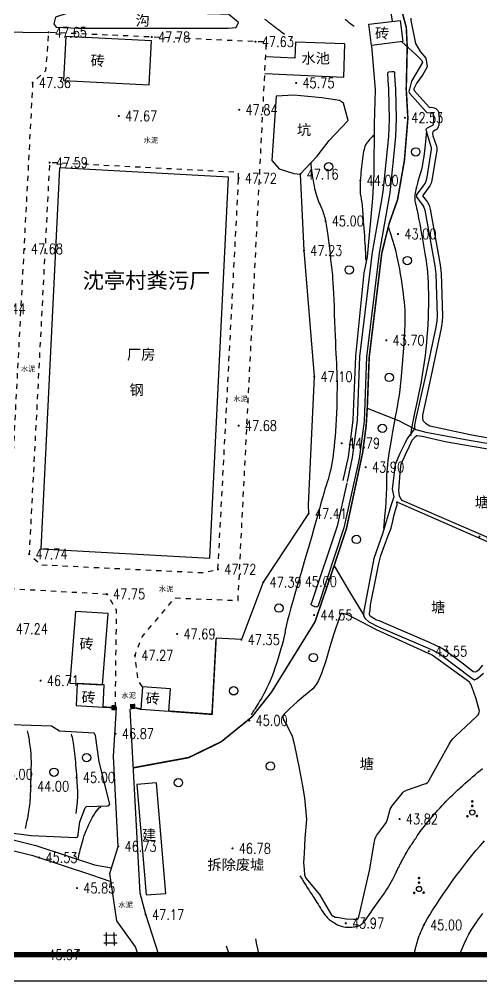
# Model space of a CAD drawing. Extents: x 39624947 to 39626627, y 3418539 to 3418836.
# Drawn here: x 39625128.7 to 39625217.5, y 3418539.2 to 3418723.9 of the extents above; entities that cross this region are included whole.
import ezdxf
from ezdxf.enums import TextEntityAlignment as Align

# ---------------------------------------------------------------- set-up
doc = ezdxf.new("R2010")
doc.units = 0
doc.linetypes.add('X3', pattern=[5, 4, -1])
doc.linetypes.add('X6', pattern=[2, 1, -1])
doc.layers.get('0').update_dxf_attribs({"linetype": 'CONTINUOUS'})
for name, color, linetype in [('DLSS', 4, 'CONTINUOUS'), ('GCD', 7, 'CONTINUOUS'), ('JMD', 6, 'CONTINUOUS'), ('PUB_TITLE', 4, 'CONTINUOUS'), ('PUB_WALL', 9, 'CONTINUOUS'), ('ZJ', 7, 'CONTINUOUS')]:
    doc.layers.add(name, color=color, linetype=linetype)
doc.styles.add('HZ', font='rs.shx', dxfattribs={"width": 0.8, "bigfont": 'hztxt.shx'})
doc.styles.add('等线体', font='simhei.ttf')

# ---------------------------------------------------------------- blocks, each defined once
blk = doc.blocks.new('GC002')
at = {"const_width": 1}
blk.add_lwpolyline([(-0.5, 0), (0.5, 0)], dxfattribs=at)
blk = doc.blocks.new('GC122')
blk.add_circle((0, 0), 0.8)
blk = doc.blocks.new('GC160')
at = {"const_width": 0.25}
for points in [[(1.58, 3.35, 1), (1.83, 3.35, 1)], [(1.58, 2.48, 1), (1.83, 2.48, 1)], [(0.65, 0.5, 1), (0.9, 0.5, 1)], [(2.46, 0.56, 1), (2.71, 0.56, 1)]]:
    blk.add_lwpolyline(points, format="xyb", close=True, dxfattribs=at)
blk.add_circle((1.71, 1.24), 0.5)
blk = doc.blocks.new('GC200')
at = {"linetype": 'Continuous', "const_width": 0.2, "flags": 128}
blk.add_lwpolyline([(-0.1, 0, 1), (0.1, 0, 1)], format="xyb", close=True, dxfattribs=at)
blk = doc.blocks.new('GC146')
for p, q in [((-1.25, 0.75), (1.25, 0.75)), ((-0.75, -1.25), (-0.75, 1.25)), ((0.75, -1.25), (0.75, 1.25)), ((-1.25, -0.75), (1.25, -0.75))]:
    blk.add_line(p, q)
blk = doc.blocks.new('111133333777777')
at = {"layer": 'GCD', "linetype": 'Continuous'}
blk.add_lwpolyline([(39623353.77, 3418717.39), (39623334.15, 3418717.25), (39623331.95, 3418716.5), (39623331.61, 3418715.26), (39623332.1, 3418714.63), (39623336.31, 3418714.41), (39623354.36, 3418714.41), (39623365.13, 3418714.43), (39623366.64, 3418714.53), (39623367.09, 3418715.5), (39623366.35, 3418716.11), (39623365.25, 3418717.01), (39623363.58, 3418717.08)], close=True, dxfattribs=at)
at = {"layer": 'PUB_WALL', "color": 252, "ltscale": 0.01}
for points, elevation in [([(39623395.27, 3418724.18), (39623396.59, 3418715.74)], 51.49), ([(39623400.81, 3418702.7), (39623400.81, 3418702.7), (39623400.81, 3418702.7), (39623401.27, 3418703.69), (39623402.44, 3418705.32), (39623403.4, 3418707.02), (39623403.16, 3418708.67), (39623402.07, 3418709.95), (39623401.15, 3418711.46), (39623400.25, 3418715.86)], 51.49), ([(39623372.13, 3418705.68), (39623387.34, 3418705.02), (39623387.5, 3418711.43), (39623378.07, 3418711.7), (39623377.94, 3418708.62), (39623372.42, 3418708.88)], 47.23), ([(39623398.48, 3418711.81), (39623401.15, 3418709.34), (39623402.29, 3418708.23), (39623402.43, 3418707.8), (39623400.3, 3418704.26), (39623400.05, 3418703.18), (39623399.97, 3418702.69)], 51.49), ([(39623395.95, 3418702.64), (39623395.86, 3418704.49), (39623395.81, 3418705.81), (39623395.98, 3418706.04), (39623396.55, 3418706.1), (39623397.01, 3418706.09), (39623397.08, 3418705.88), (39623397.09, 3418705.36), (39623397.27, 3418702.66)], 51.49), ([(39623393.36, 3418702.6), (39623393.19, 3418696.05), (39623393.12, 3418686.46), (39623392.86, 3418681.72), (39623391.79, 3418670.51), (39623391.18, 3418667.39), (39623389.56, 3418651.43), (39623389.09, 3418639.13), (39623388.17, 3418632.07), (39623387.16, 3418627.51)], 51.49), ([(39623395.92, 3418702.64), (39623396.02, 3418696.93)], 51.49), ([(39623397.27, 3418702.66), (39623397.37, 3418697.09)], 51.49), ([(39623399.97, 3418702.69), (39623399.84, 3418702.24), (39623399.87, 3418702.09), (39623399.94, 3418701.92), (39623403.12, 3418698.32), (39623403.19, 3418698.26), (39623403.28, 3418698.24), (39623404.01, 3418698.15), (39623404.38, 3418698.08), (39623404.4, 3418698.07), (39623404.43, 3418698.05), (39623404.44, 3418698.05), (39623404.45, 3418698.04), (39623404.47, 3418698.02), (39623404.48, 3418697.99), (39623404.49, 3418697.94), (39623404.51, 3418697.86), (39623404.54, 3418697.61), (39623404.55, 3418696.94), (39623404.55, 3418696.38), (39623404.52, 3418696.05), (39623404.5, 3418695.95), (39623404.47, 3418695.82), (39623404.44, 3418695.77), (39623404.35, 3418695.72), (39623403.37, 3418695.18), (39623403.29, 3418695.13), (39623403.21, 3418695.07), (39623403.12, 3418694.99), (39623403.1, 3418694.95), (39623403.1, 3418694.91), (39623403.13, 3418694.77), (39623403.14, 3418694.75), (39623403.15, 3418694.72), (39623404.05, 3418691.69), (39623404.08, 3418691.55), (39623404.13, 3418691.31), (39623404.11, 3418691.09), (39623403.18, 3418685.38), (39623403.09, 3418685.02), (39623402.93, 3418684.67), (39623401.35, 3418682.56), (39623401.29, 3418682.47), (39623401.28, 3418682.42), (39623401.28, 3418682.14), (39623401.31, 3418681.94), (39623401.4, 3418681.81), (39623402.53, 3418680.38), (39623402.71, 3418680.05), (39623402.86, 3418679.43), (39623404.8, 3418668.78), (39623404.99, 3418667.2), (39623405.23, 3418659.19), (39623405.18, 3418658.21), (39623404.98, 3418657), (39623403.1, 3418647.93), (39623401.1, 3418639.18), (39623400.91, 3418638.14), (39623400.9, 3418637.97), (39623400.88, 3418637.7), (39623400.97, 3418637.47), (39623401.16, 3418637.36), (39623401.45, 3418637.24), (39623403.07, 3418636.82), (39623411.4, 3418635.3), (39623415.96, 3418634.49)], 51.49), ([(39623400.81, 3418702.7), (39623400.83, 3418702.41), (39623403.7, 3418699.26), (39623403.88, 3418699.19), (39623404.18, 3418699.21), (39623404.67, 3418699.11), (39623404.84, 3418699.05), (39623404.98, 3418698.97), (39623405.14, 3418698.87), (39623405.21, 3418698.79), (39623405.4, 3418698.61), (39623405.49, 3418698.33), (39623405.53, 3418698.22), (39623405.57, 3418698.04), (39623405.61, 3418697.68), (39623405.62, 3418696.95), (39623405.62, 3418696.33), (39623405.58, 3418695.91), (39623405.55, 3418695.74), (39623405.47, 3418695.44), (39623405.24, 3418695), (39623405.02, 3418694.86), (39623404.68, 3418694.7), (39623404.46, 3418694.52), (39623404.39, 3418694.23), (39623404.42, 3418693.74), (39623405.09, 3418691.95), (39623405.13, 3418691.77), (39623405.21, 3418691.37), (39623405.17, 3418690.96), (39623404.23, 3418685.16), (39623404.1, 3418684.66), (39623403.85, 3418684.12), (39623402.43, 3418682.22), (39623403.42, 3418680.97), (39623403.71, 3418680.44), (39623403.91, 3418679.66), (39623405.86, 3418668.94), (39623406.06, 3418667.28), (39623406.3, 3418659.18), (39623406.24, 3418658.09), (39623406.03, 3418656.8), (39623404.14, 3418647.7), (39623402.46, 3418640.09), (39623402.46, 3418639.51), (39623402.53, 3418639.06), (39623403.01, 3418638.53), (39623403.84, 3418638.04), (39623411.59, 3418636.35), (39623416.15, 3418635.54)], 51.49), ([(39623397.37, 3418697.09), (39623397.25, 3418693.52), (39623396.14, 3418682.77), (39623394.12, 3418671.22), (39623391.71, 3418651.26), (39623391.24, 3418638.94), (39623390.28, 3418631.69), (39623387.35, 3418618.42), (39623382.39, 3418603.44)], 51.49), ([(39623396.02, 3418696.93), (39623395.91, 3418693.61), (39623394.81, 3418682.96), (39623394.36, 3418680.38)], 51.49), ([(39623378.96, 3418686.36), (39623379.67, 3418671.69), (39623381.64, 3418647.49), (39623380.51, 3418622.89), (39623380.56, 3418621.18), (39623371.86, 3418608), (39623367.66, 3418596.97), (39623362.8, 3418597.24)], 47.16), ([(39623394.36, 3418680.38), (39623392.79, 3418671.41), (39623390.37, 3418651.36), (39623389.9, 3418639.06), (39623388.96, 3418631.93), (39623387.94, 3418627.33)], 51.49), ([(39623391.83, 3418641.43), (39623397.82, 3418639.08), (39623400.91, 3418637.49)], 51.49), ([(39623406.78, 3418635.01), (39623428.01, 3418631.37)], 51.49), ([(39623415.09, 3418616.53), (39623398.56, 3418623.72), (39623398.32, 3418623.98), (39623398.03, 3418624.54), (39623397.95, 3418625.19), (39623397.91, 3418625.56), (39623398.13, 3418628.95), (39623398.23, 3418629.68), (39623398.29, 3418630.25), (39623398.37, 3418630.67), (39623399.16, 3418632.51), (39623399.85, 3418633.99), (39623400.49, 3418635.26), (39623401.09, 3418635.99), (39623401.35, 3418636.2), (39623402.36, 3418636.03), (39623406.78, 3418635.01)], 51.49), ([(39623387.88, 3418627.07), (39623386.05, 3418618.78), (39623381.13, 3418604.07), (39623381.07, 3418603.86), (39623381.07, 3418603.86)], 51.49), ([(39623412.58, 3418590.74), (39623412.17, 3418590.81), (39623411.13, 3418591.59), (39623409, 3418593.29), (39623406.24, 3418595.27), (39623403.77, 3418596.45), (39623395.01, 3418600.17), (39623394.3, 3418600.52), (39623393.51, 3418600.77), (39623393.31, 3418600.9), (39623393.08, 3418601.05), (39623392.78, 3418601.23), (39623392.39, 3418601.51), (39623392.27, 3418601.74), (39623392.28, 3418602.01), (39623392.4, 3418602.59), (39623392.48, 3418603.67), (39623393.64, 3418609.66), (39623394.05, 3418611.59), (39623394.47, 3418613.12), (39623395.84, 3418616.96), (39623396.45, 3418618.4), (39623396.67, 3418619.49), (39623397.02, 3418620.97), (39623397.37, 3418622.29), (39623397.55, 3418622.87), (39623397.51, 3418623.43), (39623397.6, 3418623.42), (39623397.67, 3418623.4), (39623424.81, 3418611.49)], 51.49), ([(39623413.96, 3418592.09), (39623413.59, 3418591.62), (39623413.18, 3418591.1), (39623412.9, 3418590.86), (39623412.58, 3418590.74)], 51.49), ([(39623400.86, 3418536.45), (39623400.92, 3418536.77), (39623401, 3418537.18), (39623401.09, 3418537.57), (39623401.18, 3418537.94), (39623401.27, 3418538.3), (39623401.36, 3418538.64), (39623401.46, 3418538.98), (39623401.57, 3418539.33), (39623401.69, 3418539.69), (39623401.82, 3418540.06), (39623401.97, 3418540.45), (39623402.13, 3418540.85), (39623402.3, 3418541.26), (39623402.48, 3418541.68), (39623402.7, 3418542.16), (39623403.01, 3418542.73), (39623403.39, 3418543.39), (39623403.84, 3418544.14), (39623404.37, 3418544.99), (39623404.98, 3418545.93), (39623405.67, 3418546.96), (39623406.43, 3418548.08), (39623407.23, 3418549.24), (39623408.02, 3418550.36), (39623408.81, 3418551.46), (39623409.59, 3418552.52), (39623410.38, 3418553.55), (39623411.15, 3418554.55), (39623411.92, 3418555.52), (39623412.69, 3418556.46), (39623413.49, 3418557.39), (39623414.37, 3418558.35)], 45), ([(39623409.55, 3418536.45), (39623409.73, 3418536.89), (39623410.11, 3418537.77), (39623410.5, 3418538.65), (39623410.91, 3418539.52), (39623411.36, 3418540.41), (39623411.91, 3418541.34), (39623412.54, 3418542.31), (39623413.25, 3418543.32), (39623414.06, 3418544.36)], 46), ([(39623385.46, 3418611.14), (39623388.41, 3418606.15), (39623391.08, 3418601.74)], 51.49), ([(39623382.39, 3418603.44), (39623382.33, 3418603.35), (39623382.27, 3418603.3), (39623382.21, 3418603.27), (39623382.05, 3418603.26), (39623381.91, 3418603.24), (39623381.75, 3418603.28), (39623381.5, 3418603.38), (39623381.24, 3418603.52), (39623381.11, 3418603.6), (39623381.08, 3418603.63), (39623381.06, 3418603.67), (39623381.05, 3418603.73), (39623381.05, 3418603.76), (39623381.07, 3418603.86)], 51.49), ([(39623380.06, 3418551.16), (39623382.34, 3418548.43), (39623382.66, 3418548.02), (39623384.89, 3418544.17), (39623385.1, 3418543.94), (39623385.34, 3418543.86), (39623385.67, 3418543.69), (39623385.97, 3418543.64), (39623387.78, 3418543.38), (39623389.16, 3418543.27), (39623389.51, 3418543.26), (39623389.88, 3418543.26), (39623390.08, 3418543.44), (39623390.19, 3418543.66), (39623390.27, 3418543.96), (39623392.35, 3418552.89), (39623393.18, 3418557.95), (39623393.35, 3418558.85), (39623393.66, 3418559.42), (39623395.22, 3418561.44), (39623395.5, 3418561.89), (39623395.72, 3418562.46), (39623396.22, 3418564.41), (39623396.4, 3418564.73), (39623396.62, 3418565.04), (39623398.54, 3418567.45), (39623398.66, 3418567.59), (39623398.88, 3418567.79), (39623399.22, 3418567.99), (39623399.4, 3418568.05), (39623402.89, 3418569.28), (39623403.14, 3418569.37), (39623403.43, 3418569.53), (39623403.61, 3418569.74), (39623403.74, 3418569.96), (39623407.55, 3418576.9), (39623407.96, 3418577.52), (39623408.34, 3418577.96), (39623408.79, 3418578.41), (39623412.84, 3418582.18), (39623413.12, 3418582.51), (39623413.26, 3418582.75), (39623413.36, 3418583.01), (39623413.38, 3418583.3), (39623412.67, 3418585.77), (39623412.06, 3418587.56), (39623411.71, 3418588.45), (39623411.56, 3418588.68), (39623411.46, 3418588.78), (39623404.32, 3418594.02), (39623393.62, 3418598.85), (39623388.1, 3418601.71), (39623387.67, 3418601.88), (39623387.39, 3418601.93), (39623387.06, 3418601.93)], 51.49), ([(39623387.06, 3418601.93), (39623386.85, 3418601.84), (39623386.71, 3418601.72), (39623386.63, 3418601.58), (39623386.52, 3418601.28), (39623385.41, 3418598.09), (39623384.62, 3418595.6), (39623383.87, 3418592.89), (39623383.07, 3418590.45), (39623382.46, 3418589.11), (39623382.02, 3418588.38), (39623381.39, 3418587.55)], 51.49), ([(39623381.39, 3418587.55), (39623379.61, 3418586.06), (39623378.37, 3418585.02), (39623376.95, 3418583.77), (39623375.85, 3418582.64), (39623375.59, 3418582.35), (39623375.59, 3418582.13), (39623375.68, 3418581.72), (39623376.42, 3418580.42), (39623377.38, 3418578.42), (39623377.77, 3418576.93), (39623378.28, 3418574.47), (39623378.72, 3418572.27), (39623379.3, 3418569.24), (39623379.77, 3418566.61), (39623380.14, 3418562.4), (39623379.87, 3418558.83), (39623379.73, 3418555.9), (39623379.6, 3418554.14), (39623379.7, 3418552.8), (39623379.79, 3418551.78), (39623380.06, 3418551.16)], 51.49), ([(39623316.99, 3418560.68), (39623327.27, 3418559.33), (39623335.87, 3418558.94), (39623336.25, 3418559.08), (39623336.6, 3418561.97), (39623337.66, 3418564.68), (39623337.93, 3418564.91), (39623342.02, 3418565.05), (39623342.41, 3418565.37), (39623340.32, 3418573.52), (39623339.6, 3418578.55), (39623339.36, 3418578.99), (39623332.68, 3418579.41), (39623331.15, 3418580.37), (39623323.38, 3418580.6)], 51.49), ([(39623370.34, 3418539.53), (39623370.56, 3418538.39), (39623370.78, 3418537.32), (39623370.97, 3418536.45)], 46)]:
    blk.add_lwpolyline(points, dxfattribs=dict(at, elevation=elevation))
for points in [[(39623400.25, 3418715.86), (39623400.24, 3418716.35)], [(39623372.1, 3418716.17), (39623372.22, 3418716.08), (39623372.34, 3418715.99), (39623372.47, 3418715.89), (39623372.6, 3418715.79), (39623372.73, 3418715.69), (39623372.86, 3418715.59), (39623373, 3418715.49), (39623373.13, 3418715.39), (39623373.27, 3418715.28), (39623373.41, 3418715.17), (39623373.56, 3418715.06), (39623373.7, 3418714.95), (39623373.85, 3418714.84), (39623374, 3418714.73), (39623374.16, 3418714.61), (39623374.34, 3418714.46), (39623374.55, 3418714.31), (39623374.77, 3418714.13), (39623375.03, 3418713.94), (39623375.3, 3418713.73), (39623375.6, 3418713.5), (39623375.91, 3418713.26)], [(39623387.56, 3418716.14), (39623387.9, 3418715.86), (39623388.25, 3418715.59), (39623388.6, 3418715.33), (39623388.96, 3418715.07), (39623389.33, 3418714.82)], [(39623392.64, 3418711.11), (39623393.36, 3418702.6)], [(39623400.91, 3418637.49), (39623399.52, 3418635.59), (39623399.04, 3418634.67), (39623398.1, 3418632.72), (39623397.17, 3418630.61), (39623396.63, 3418625.9), (39623396.96, 3418624.38), (39623396.33, 3418622.69), (39623394.75, 3418617.29), (39623393.11, 3418612.58), (39623391.18, 3418602.5), (39623391.08, 3418601.74), (39623391.26, 3418601.32), (39623391.46, 3418601.04), (39623392.14, 3418600.41), (39623393.97, 3418599.41), (39623402.93, 3418595.62), (39623404.44, 3418594.98), (39623405.9, 3418594.11), (39623411.95, 3418589.59), (39623412.43, 3418589.27), (39623412.83, 3418589.45), (39623413.14, 3418589.64), (39623414.15, 3418590.53)], [(39623393.04, 3418693.86), (39623392.76, 3418693.56), (39623392.51, 3418693.28), (39623392.28, 3418693.02), (39623392.08, 3418692.78), (39623391.91, 3418692.57), (39623391.76, 3418692.37), (39623391.64, 3418692.2), (39623391.54, 3418692.05), (39623391.46, 3418691.89), (39623391.38, 3418691.68), (39623391.3, 3418691.41), (39623391.22, 3418691.1), (39623391.14, 3418690.74), (39623391.07, 3418690.32), (39623390.99, 3418689.86), (39623390.92, 3418689.35), (39623390.85, 3418688.81), (39623390.79, 3418688.28), (39623390.73, 3418687.75), (39623390.67, 3418687.22), (39623390.62, 3418686.7), (39623390.58, 3418686.18), (39623390.54, 3418685.66), (39623390.5, 3418685.15), (39623390.47, 3418684.65), (39623390.46, 3418684.19), (39623390.45, 3418683.75), (39623390.46, 3418683.35), (39623390.47, 3418682.98), (39623390.5, 3418682.64), (39623390.54, 3418682.33), (39623390.59, 3418682.05), (39623390.64, 3418681.78), (39623390.69, 3418681.49), (39623390.74, 3418681.17), (39623390.79, 3418680.84), (39623390.83, 3418680.48), (39623390.86, 3418680.11), (39623390.89, 3418679.71), (39623390.92, 3418679.29), (39623390.95, 3418678.84), (39623390.99, 3418678.34), (39623391.03, 3418677.81), (39623391.07, 3418677.24), (39623391.11, 3418676.62), (39623391.16, 3418675.96), (39623391.22, 3418675.26), (39623391.27, 3418674.52), (39623391.33, 3418673.78), (39623391.38, 3418673.09), (39623391.42, 3418672.44), (39623391.45, 3418671.83), (39623391.48, 3418671.27), (39623391.5, 3418670.75), (39623391.51, 3418670.28), (39623391.51, 3418669.85)], [(39623403.18, 3418694.6), (39623403.08, 3418693.26), (39623402.97, 3418692), (39623402.84, 3418690.83), (39623402.69, 3418689.75), (39623402.53, 3418688.75), (39623402.36, 3418687.83), (39623402.16, 3418687), (39623401.95, 3418686.26), (39623401.75, 3418685.58), (39623401.57, 3418684.96), (39623401.41, 3418684.4), (39623401.28, 3418683.89), (39623401.17, 3418683.44), (39623401.08, 3418683.04), (39623401.02, 3418682.7), (39623400.98, 3418682.42), (39623400.96, 3418682.17), (39623400.95, 3418681.92), (39623400.95, 3418681.67), (39623400.97, 3418681.42), (39623401, 3418681.18), (39623401.04, 3418680.94), (39623401.09, 3418680.7), (39623401.15, 3418680.47), (39623401.23, 3418680.2), (39623401.31, 3418679.84), (39623401.41, 3418679.41), (39623401.52, 3418678.89), (39623401.64, 3418678.29), (39623401.76, 3418677.62), (39623401.9, 3418676.86), (39623402.05, 3418676.02), (39623402.2, 3418675.15), (39623402.35, 3418674.3), (39623402.49, 3418673.48), (39623402.63, 3418672.68), (39623402.76, 3418671.91), (39623402.88, 3418671.16), (39623403.01, 3418670.43), (39623403.12, 3418669.73), (39623403.23, 3418669.01), (39623403.32, 3418668.24), (39623403.4, 3418667.4), (39623403.47, 3418666.5), (39623403.52, 3418665.55), (39623403.55, 3418664.54), (39623403.58, 3418663.47), (39623403.59, 3418662.34), (39623403.58, 3418661.18), (39623403.56, 3418660), (39623403.52, 3418658.82), (39623403.46, 3418657.63), (39623403.39, 3418656.43), (39623403.3, 3418655.22), (39623403.2, 3418653.99), (39623403.07, 3418652.76), (39623402.93, 3418651.53), (39623402.77, 3418650.29), (39623402.6, 3418649.04), (39623402.4, 3418647.8), (39623402.18, 3418646.55), (39623401.95, 3418645.3), (39623401.69, 3418644.05), (39623401.42, 3418642.79), (39623401.15, 3418641.59), (39623400.91, 3418640.5), (39623400.71, 3418639.51), (39623400.54, 3418638.63), (39623400.4, 3418637.86), (39623400.29, 3418637.19), (39623400.22, 3418636.64), (39623400.18, 3418636.19)], [(39623380.98, 3418688.55), (39623381.02, 3418688.11), (39623381.07, 3418687.63), (39623381.13, 3418687.14), (39623381.19, 3418686.65), (39623381.26, 3418686.16), (39623381.34, 3418685.67), (39623381.42, 3418685.16), (39623381.51, 3418684.66), (39623381.61, 3418684.15), (39623381.72, 3418683.65), (39623381.83, 3418683.17), (39623381.94, 3418682.72), (39623382.07, 3418682.29), (39623382.19, 3418681.89), (39623382.33, 3418681.51), (39623382.47, 3418681.15), (39623382.62, 3418680.82), (39623382.76, 3418680.5), (39623382.9, 3418680.18), (39623383.03, 3418679.87), (39623383.15, 3418679.56), (39623383.27, 3418679.25), (39623383.38, 3418678.94), (39623383.47, 3418678.64), (39623383.57, 3418678.34), (39623383.65, 3418678.04), (39623383.74, 3418677.71), (39623383.81, 3418677.38), (39623383.89, 3418677.02), (39623383.96, 3418676.65), (39623384.03, 3418676.27), (39623384.09, 3418675.87), (39623384.15, 3418675.45), (39623384.21, 3418675.02), (39623384.27, 3418674.57), (39623384.33, 3418674.11), (39623384.39, 3418673.63), (39623384.45, 3418673.14), (39623384.51, 3418672.64), (39623384.56, 3418672.12), (39623384.62, 3418671.59), (39623384.68, 3418671.05), (39623384.74, 3418670.52), (39623384.79, 3418670), (39623384.85, 3418669.49), (39623384.9, 3418668.98), (39623384.96, 3418668.48), (39623385.02, 3418667.99), (39623385.07, 3418667.51), (39623385.13, 3418666.96), (39623385.18, 3418666.29), (39623385.23, 3418665.48), (39623385.29, 3418664.54), (39623385.34, 3418663.48), (39623385.39, 3418662.28), (39623385.45, 3418660.95), (39623385.5, 3418659.48), (39623385.55, 3418658), (39623385.6, 3418656.6), (39623385.65, 3418655.3), (39623385.7, 3418654.08), (39623385.75, 3418652.94), (39623385.8, 3418651.9), (39623385.86, 3418650.94), (39623385.91, 3418650.07), (39623385.95, 3418649.22), (39623385.99, 3418648.31), (39623386.01, 3418647.35), (39623386.02, 3418646.33), (39623386.02, 3418645.26), (39623386.01, 3418644.13), (39623385.99, 3418642.94), (39623385.96, 3418641.7), (39623385.91, 3418640.46), (39623385.86, 3418639.27), (39623385.8, 3418638.13), (39623385.73, 3418637.03), (39623385.66, 3418635.99), (39623385.57, 3418635), (39623385.47, 3418634.06), (39623385.37, 3418633.17), (39623385.26, 3418632.33), (39623385.14, 3418631.53), (39623385.01, 3418630.79), (39623384.88, 3418630.09), (39623384.74, 3418629.43), (39623384.6, 3418628.83), (39623384.45, 3418628.27), (39623384.29, 3418627.75), (39623384.12, 3418627.22), (39623383.92, 3418626.6), (39623383.71, 3418625.88), (39623383.47, 3418625.07), (39623383.22, 3418624.18), (39623382.94, 3418623.19), (39623382.64, 3418622.11), (39623382.32, 3418620.95), (39623381.97, 3418619.68), (39623381.59, 3418618.32), (39623381.18, 3418616.87), (39623380.73, 3418615.31), (39623380.25, 3418613.66), (39623379.74, 3418611.91), (39623379.19, 3418610.07), (39623378.62, 3418608.13), (39623378.06, 3418606.24), (39623377.57, 3418604.55), (39623377.15, 3418603.07), (39623376.8, 3418601.8), (39623376.52, 3418600.73), (39623376.31, 3418599.87), (39623376.17, 3418599.21), (39623376.09, 3418598.76), (39623376.04, 3418598.37), (39623375.95, 3418597.89), (39623375.83, 3418597.34), (39623375.67, 3418596.71), (39623375.48, 3418596), (39623375.26, 3418595.21), (39623375, 3418594.34), (39623374.71, 3418593.39), (39623374.4, 3418592.42), (39623374.1, 3418591.51), (39623373.79, 3418590.65), (39623373.48, 3418589.84), (39623373.18, 3418589.08), (39623372.87, 3418588.38), (39623372.57, 3418587.73), (39623372.26, 3418587.13), (39623371.96, 3418586.58), (39623371.68, 3418586.06), (39623371.42, 3418585.58), (39623371.16, 3418585.15), (39623370.93, 3418584.74), (39623370.71, 3418584.38), (39623370.5, 3418584.06), (39623370.31, 3418583.77), (39623370.14, 3418583.52), (39623369.99, 3418583.29), (39623369.86, 3418583.1), (39623369.76, 3418582.93), (39623369.68, 3418582.79), (39623369.62, 3418582.68), (39623369.58, 3418582.59), (39623369.57, 3418582.54)], [(39623395.93, 3418676.1), (39623395.95, 3418676.02), (39623396, 3418675.86), (39623396.07, 3418675.64), (39623396.16, 3418675.34), (39623396.27, 3418674.98), (39623396.4, 3418674.56), (39623396.56, 3418674.06), (39623396.74, 3418673.5), (39623396.93, 3418672.88), (39623397.11, 3418672.21), (39623397.3, 3418671.49), (39623397.48, 3418670.72), (39623397.65, 3418669.91), (39623397.83, 3418669.05), (39623398, 3418668.14), (39623398.17, 3418667.18), (39623398.33, 3418666.21), (39623398.48, 3418665.27), (39623398.61, 3418664.36), (39623398.72, 3418663.48), (39623398.82, 3418662.63), (39623398.9, 3418661.81), (39623398.97, 3418661.01), (39623399.02, 3418660.25), (39623399.05, 3418659.44), (39623399.06, 3418658.52), (39623399.04, 3418657.49), (39623399.01, 3418656.35), (39623398.95, 3418655.09), (39623398.86, 3418653.72), (39623398.76, 3418652.24), (39623398.63, 3418650.64), (39623398.49, 3418649.05), (39623398.35, 3418647.59), (39623398.21, 3418646.24), (39623398.07, 3418645.02), (39623397.93, 3418643.92), (39623397.79, 3418642.94), (39623397.65, 3418642.09), (39623397.51, 3418641.36), (39623397.37, 3418640.64), (39623397.21, 3418639.84), (39623397.05, 3418638.95), (39623396.87, 3418637.98), (39623396.68, 3418636.91), (39623396.48, 3418635.76), (39623396.27, 3418634.52), (39623396.05, 3418633.2)], [(39623396.05, 3418633.2), (39623395.92, 3418632.26), (39623395.81, 3418631.39), (39623395.71, 3418630.61), (39623395.64, 3418629.9), (39623395.58, 3418629.27), (39623395.54, 3418628.72), (39623395.52, 3418628.24), (39623395.51, 3418627.85), (39623395.52, 3418627.49), (39623395.52, 3418627.13), (39623395.52, 3418626.76), (39623395.51, 3418626.4), (39623395.51, 3418626.03), (39623395.5, 3418625.65), (39623395.49, 3418625.28), (39623395.48, 3418624.9), (39623395.46, 3418624.47), (39623395.43, 3418623.92), (39623395.38, 3418623.27), (39623395.33, 3418622.51), (39623395.25, 3418621.65), (39623395.17, 3418620.67), (39623395.07, 3418619.58), (39623394.96, 3418618.39)], [(39623378.91, 3418551.6), (39623379.3, 3418550.96), (39623379.66, 3418550.37), (39623380, 3418549.84), (39623380.3, 3418549.35), (39623380.58, 3418548.92), (39623380.82, 3418548.55), (39623381.04, 3418548.22), (39623381.22, 3418547.95), (39623381.4, 3418547.69), (39623381.58, 3418547.42), (39623381.77, 3418547.13), (39623381.97, 3418546.82), (39623382.17, 3418546.49), (39623382.39, 3418546.14), (39623382.61, 3418545.78), (39623382.84, 3418545.4), (39623383.07, 3418545.02), (39623383.3, 3418544.68), (39623383.51, 3418544.36), (39623383.72, 3418544.08), (39623383.93, 3418543.83), (39623384.13, 3418543.61), (39623384.32, 3418543.41), (39623384.5, 3418543.25), (39623384.69, 3418543.11), (39623384.89, 3418542.97), (39623385.09, 3418542.83), (39623385.31, 3418542.69), (39623385.53, 3418542.55), (39623385.77, 3418542.42), (39623386.01, 3418542.29), (39623386.27, 3418542.16), (39623386.53, 3418542.04), (39623386.8, 3418541.94), (39623387.07, 3418541.86), (39623387.36, 3418541.8), (39623387.64, 3418541.76), (39623387.94, 3418541.73), (39623388.24, 3418541.73), (39623388.55, 3418541.74), (39623388.85, 3418541.77), (39623389.13, 3418541.8), (39623389.39, 3418541.83), (39623389.63, 3418541.87), (39623389.84, 3418541.91), (39623390.04, 3418541.95), (39623390.21, 3418542), (39623390.36, 3418542.05), (39623390.51, 3418542.13), (39623390.69, 3418542.26), (39623390.88, 3418542.44), (39623391.1, 3418542.67), (39623391.35, 3418542.96), (39623391.61, 3418543.3), (39623391.9, 3418543.69), (39623392.21, 3418544.13), (39623392.53, 3418544.59), (39623392.85, 3418545.06), (39623393.18, 3418545.52), (39623393.5, 3418545.98), (39623393.82, 3418546.44), (39623394.15, 3418546.9), (39623394.47, 3418547.35), (39623394.8, 3418547.81), (39623395.12, 3418548.26), (39623395.42, 3418548.71), (39623395.71, 3418549.17), (39623395.99, 3418549.62), (39623396.26, 3418550.08), (39623396.51, 3418550.54), (39623396.75, 3418550.99), (39623396.98, 3418551.45), (39623397.19, 3418551.89), (39623397.39, 3418552.3), (39623397.56, 3418552.66), (39623397.73, 3418552.99), (39623397.87, 3418553.28), (39623398, 3418553.54), (39623398.11, 3418553.76), (39623398.2, 3418553.94), (39623398.29, 3418554.11), (39623398.39, 3418554.29), (39623398.5, 3418554.49), (39623398.61, 3418554.7), (39623398.73, 3418554.92), (39623398.86, 3418555.15), (39623398.99, 3418555.4), (39623399.13, 3418555.66), (39623399.28, 3418555.93), (39623399.43, 3418556.18), (39623399.57, 3418556.43), (39623399.72, 3418556.67), (39623399.86, 3418556.9), (39623400, 3418557.12), (39623400.14, 3418557.33), (39623400.29, 3418557.54), (39623400.43, 3418557.74), (39623400.57, 3418557.95), (39623400.71, 3418558.16), (39623400.85, 3418558.37), (39623401, 3418558.59), (39623401.14, 3418558.81), (39623401.29, 3418559.04), (39623401.44, 3418559.27), (39623401.6, 3418559.52), (39623401.79, 3418559.8), (39623402, 3418560.1), (39623402.25, 3418560.43), (39623402.53, 3418560.79), (39623402.83, 3418561.17), (39623403.16, 3418561.59), (39623403.52, 3418562.03), (39623403.9, 3418562.48), (39623404.28, 3418562.93), (39623404.66, 3418563.37), (39623405.04, 3418563.81), (39623405.42, 3418564.24), (39623405.81, 3418564.67), (39623406.19, 3418565.09), (39623406.58, 3418565.51), (39623406.98, 3418565.93), (39623407.39, 3418566.35), (39623407.81, 3418566.77), (39623408.24, 3418567.19), (39623408.69, 3418567.62), (39623409.15, 3418568.04), (39623409.62, 3418568.47), (39623410.11, 3418568.91), (39623410.6, 3418569.34), (39623411.09, 3418569.77), (39623411.58, 3418570.19), (39623412.06, 3418570.61), (39623412.55, 3418571.02), (39623413.03, 3418571.43), (39623413.52, 3418571.84), (39623414, 3418572.24)], [(39623326.16, 3418560.72), (39623326.28, 3418561.24), (39623326.4, 3418561.74), (39623326.5, 3418562.22), (39623326.6, 3418562.69), (39623326.69, 3418563.14), (39623326.77, 3418563.58), (39623326.84, 3418564), (39623326.9, 3418564.41), (39623326.96, 3418564.81), (39623327.01, 3418565.22), (39623327.05, 3418565.64), (39623327.09, 3418566.07), (39623327.12, 3418566.51), (39623327.15, 3418566.96), (39623327.17, 3418567.41), (39623327.18, 3418567.88), (39623327.19, 3418568.35), (39623327.2, 3418568.81), (39623327.21, 3418569.28), (39623327.23, 3418569.74), (39623327.24, 3418570.2), (39623327.25, 3418570.65), (39623327.26, 3418571.11), (39623327.28, 3418571.56), (39623327.29, 3418572), (39623327.3, 3418572.41), (39623327.31, 3418572.8), (39623327.31, 3418573.16), (39623327.31, 3418573.5), (39623327.31, 3418573.82), (39623327.3, 3418574.11), (39623327.3, 3418574.38), (39623327.28, 3418574.64), (39623327.27, 3418574.92), (39623327.24, 3418575.22), (39623327.21, 3418575.53), (39623327.18, 3418575.87), (39623327.14, 3418576.22), (39623327.09, 3418576.59), (39623327.04, 3418576.98), (39623326.98, 3418577.37), (39623326.93, 3418577.73), (39623326.87, 3418578.07), (39623326.81, 3418578.39), (39623326.76, 3418578.69), (39623326.7, 3418578.96), (39623326.65, 3418579.21), (39623326.59, 3418579.43)], [(39623334.96, 3418578.81), (39623335.04, 3418578.53), (39623335.13, 3418578.21), (39623335.21, 3418577.85), (39623335.28, 3418577.47), (39623335.35, 3418577.06), (39623335.42, 3418576.61), (39623335.48, 3418576.13), (39623335.54, 3418575.62), (39623335.6, 3418575.08), (39623335.66, 3418574.54), (39623335.71, 3418573.99), (39623335.76, 3418573.43), (39623335.81, 3418572.86), (39623335.86, 3418572.28), (39623335.91, 3418571.69), (39623335.95, 3418571.09), (39623335.99, 3418570.5), (39623336.03, 3418569.94), (39623336.07, 3418569.42), (39623336.09, 3418568.93), (39623336.12, 3418568.48), (39623336.14, 3418568.06), (39623336.15, 3418567.67), (39623336.16, 3418567.32), (39623336.17, 3418566.97), (39623336.16, 3418566.58), (39623336.13, 3418566.16), (39623336.1, 3418565.71), (39623336.05, 3418565.22), (39623335.99, 3418564.7), (39623335.91, 3418564.15), (39623335.83, 3418563.57)], [(39623336.28, 3418554.75), (39623336.35, 3418555.09), (39623336.42, 3418555.45), (39623336.51, 3418555.83), (39623336.6, 3418556.22), (39623336.7, 3418556.63), (39623336.8, 3418557.05), (39623336.92, 3418557.48), (39623337.04, 3418557.93), (39623337.17, 3418558.39), (39623337.32, 3418558.86), (39623337.48, 3418559.34), (39623337.67, 3418559.83), (39623337.86, 3418560.33), (39623338.08, 3418560.83), (39623338.31, 3418561.35), (39623338.56, 3418561.87), (39623338.81, 3418562.38), (39623339.07, 3418562.85), (39623339.33, 3418563.28), (39623339.58, 3418563.68), (39623339.84, 3418564.03), (39623340.1, 3418564.35), (39623340.36, 3418564.64), (39623340.62, 3418564.88)], [(39623335.88, 3418536.45), (39623336.27, 3418537.48)], [(39623364.71, 3418538.15), (39623365.32, 3418536.45)]]:
    blk.add_lwpolyline(points, dxfattribs=at)
at = {"layer": 'PUB_WALL', "color": 252, "ltscale": 0.01, "elevation": 47.62}
blk.add_lwpolyline([(39623373.47, 3418689), (39623374.93, 3418687.4), (39623377.72, 3418686.52), (39623378.96, 3418686.36), (39623382.19, 3418689.86), (39623384.51, 3418692.84), (39623386.87, 3418695.33), (39623388.14, 3418696.65), (39623387.29, 3418699.99), (39623386.48, 3418700.5), (39623383.11, 3418701.01), (39623377.71, 3418701.57), (39623374.36, 3418701.36)], close=True, dxfattribs=at)
at = {"layer": 'GCD', "linetype": 'Continuous'}
ref = blk.add_blockref('GC200', (39623350.44, 3418712.7, 47.78), dxfattribs=at)
ref.add_attrib('height', '47.78', dxfattribs={"linetype": 'Continuous', "height": 2, "style": 'HZ', "width": 0.8}).set_placement((39623351.64, 3418712.7, 47.78), align=Align.MIDDLE_LEFT)
ref = blk.add_blockref('GC200', (39623344.11, 3418697.55, 47.67), dxfattribs=at)
ref.add_attrib('height', '47.67', dxfattribs={"color": 252, "linetype": 'Continuous', "height": 2, "style": 'HZ', "width": 0.8}).set_placement((39623345.31, 3418697.55, 47.67), align=Align.MIDDLE_LEFT)
ref = blk.add_blockref('GC200', (39623341.79, 3418605.73, 47.75), dxfattribs=at)
ref.add_attrib('height', '47.75', dxfattribs={"linetype": 'Continuous', "height": 2, "style": 'HZ', "width": 0.8}).set_placement((39623342.99, 3418605.73, 47.75), align=Align.MIDDLE_LEFT)
ref = blk.add_blockref('GC200', (39623355.31, 3418598.06, 47.69), dxfattribs=at)
ref.add_attrib('height', '47.69', dxfattribs={"linetype": 'Continuous', "height": 2, "style": 'HZ', "width": 0.8}).set_placement((39623356.51, 3418598.06, 47.69), align=Align.MIDDLE_LEFT)
at = {"layer": 'PUB_WALL', "color": 252, "ltscale": 0.01}
ref = blk.add_blockref('GC200', (39623330.61, 3418713.61, 47.65), dxfattribs=at)
ref.add_attrib('height', '47.65', dxfattribs={"layer": 'GCD', "color": 252, "linetype": 'Continuous', "height": 2, "style": 'HZ', "width": 0.8}).set_placement((39623331.81, 3418713.61, 47.65), align=Align.MIDDLE_LEFT)
ref = blk.add_blockref('GC200', (39623370.36, 3418711.81, 47.63), dxfattribs=at)
ref.add_attrib('height', '47.63', dxfattribs={"layer": 'GCD', "linetype": 'Continuous', "height": 2, "style": 'HZ', "width": 0.8}).set_placement((39623371.56, 3418711.81, 47.63), align=Align.MIDDLE_LEFT)
ref = blk.add_blockref('GC200', (39623327.55, 3418703.93, 47.36), dxfattribs=at)
ref.add_attrib('height', '47.36', dxfattribs={"layer": 'GCD', "color": 252, "linetype": 'Continuous', "height": 2, "style": 'HZ', "width": 0.8}).set_placement((39623328.75, 3418703.93, 47.36), align=Align.MIDDLE_LEFT)
ref = blk.add_blockref('GC200', (39623378.17, 3418703.9, 45.75), dxfattribs=at)
ref.add_attrib('height', '45.75', dxfattribs={"layer": 'GCD', "linetype": 'Continuous', "height": 2, "style": 'HZ', "width": 0.8}).set_placement((39623379.37, 3418703.9, 45.75), align=Align.MIDDLE_LEFT)
ref = blk.add_blockref('GC200', (39623367.23, 3418698.73, 47.84), dxfattribs=at)
ref.add_attrib('height', '47.84', dxfattribs={"layer": 'GCD', "linetype": 'Continuous', "height": 2, "style": 'HZ', "width": 0.8}).set_placement((39623368.43, 3418698.73, 47.84), align=Align.MIDDLE_LEFT)
ref = blk.add_blockref('GC200', (39623399.08, 3418697.2, 42.53), dxfattribs=at)
ref.add_attrib('height', '42.53', dxfattribs={"layer": 'GCD', "linetype": 'Continuous', "height": 2, "style": 'HZ', "width": 0.8}).set_placement((39623400.28, 3418697.2, 42.53), align=Align.MIDDLE_LEFT)
for name, p in [('GC122', (39623401.15, 3418690.65, 51.49)), ('GC122', (39623384.41, 3418687.81, 51.49)), ('GC122', (39623399.53, 3418669.78, 51.49)), ('GC122', (39623388.37, 3418667.98, 51.49)), ('GC122', (39623396.06, 3418647.33, 51.49)), ('GC122', (39623394.75, 3418637.55, 51.49)), ('GC122', (39623389.75, 3418616.21, 51.49)), ('GC122', (39623374.85, 3418603.03, 51.49)), ('GC122', (39623381.5, 3418593.53, 51.49)), ('GC122', (39623366.16, 3418587.14, 51.49)), ('GC122', (39623337.91, 3418574.31)), ('GC122', (39623373.24, 3418572.68, 51.49)), ('GC122', (39623331.65, 3418571.51)), ('GC122', (39623355.57, 3418569.5, 51.49)), ('GC160', (39623410.3, 3418562.55, 51.49)), ('GC160', (39623400.07, 3418547.83, 51.49))]:
    blk.add_blockref(name, p, dxfattribs=at)
ref = blk.add_blockref('GC200', (39623330.8, 3418688.6, 47.59), dxfattribs=at)
ref.add_attrib('height', '47.59', dxfattribs={"layer": 'GCD', "color": 252, "linetype": 'Continuous', "height": 2, "style": 'HZ', "width": 0.8}).set_placement((39623332, 3418688.6, 47.59), align=Align.MIDDLE_LEFT)
ref = blk.add_blockref('GC200', (39623367.12, 3418685.59, 47.72), dxfattribs=at)
ref.add_attrib('height', '47.72', dxfattribs={"layer": 'GCD', "linetype": 'Continuous', "height": 2, "style": 'HZ', "width": 0.8}).set_placement((39623368.32, 3418685.59, 47.72), align=Align.MIDDLE_LEFT)
ref = blk.add_blockref('GC200', (39623378.96, 3418686.36, 47.16), dxfattribs=at)
ref.add_attrib('height', '47.16', dxfattribs={"layer": 'GCD', "linetype": 'Continuous', "height": 2, "style": 'HZ', "width": 0.8}).set_placement((39623380.16, 3418686.36, 47.16), align=Align.MIDDLE_LEFT)
ref = blk.add_blockref('GC200', (39623390.5, 3418685.15, 44), dxfattribs=at)
ref.add_attrib('height', '44.00', dxfattribs={"layer": 'GCD', "linetype": 'Continuous', "height": 2, "style": 'HZ', "width": 0.8}).set_placement((39623391.7, 3418685.15, 44), align=Align.MIDDLE_LEFT)
ref = blk.add_blockref('GC200', (39623383.81, 3418677.38, 45), dxfattribs=at)
ref.add_attrib('height', '45.00', dxfattribs={"layer": 'GCD', "linetype": 'Continuous', "height": 2, "style": 'HZ', "width": 0.8}).set_placement((39623385.01, 3418677.38, 45), align=Align.MIDDLE_LEFT)
ref = blk.add_blockref('GC200', (39623397.75, 3418674.88, 43), dxfattribs=at)
ref.add_attrib('height', '43.00', dxfattribs={"layer": 'GCD', "linetype": 'Continuous', "height": 2, "style": 'HZ', "width": 0.8}).set_placement((39623398.95, 3418674.88, 43), align=Align.MIDDLE_LEFT)
ref = blk.add_blockref('GC200', (39623326.01, 3418672.02, 47.68), dxfattribs=at)
ref.add_attrib('height', '47.68', dxfattribs={"layer": 'GCD', "color": 252, "linetype": 'Continuous', "height": 2, "style": 'HZ', "width": 0.8}).set_placement((39623327.21, 3418672.02, 47.68), align=Align.MIDDLE_LEFT)
ref = blk.add_blockref('GC200', (39623379.67, 3418671.69, 47.23), dxfattribs=at)
ref.add_attrib('height', '47.23', dxfattribs={"layer": 'GCD', "linetype": 'Continuous', "height": 2, "style": 'HZ', "width": 0.8}).set_placement((39623380.87, 3418671.69, 47.23), align=Align.MIDDLE_LEFT)
ref = blk.add_blockref('GC200', (39623318.81, 3418660.5, 47.44), dxfattribs=at)
ref.add_attrib('height', '47.44', dxfattribs={"layer": 'GCD', "color": 252, "linetype": 'Continuous', "height": 2, "style": 'HZ', "width": 0.8}).set_placement((39623320.01, 3418660.5, 47.44), align=Align.MIDDLE_LEFT)
ref = blk.add_blockref('GC200', (39623395.49, 3418654.47, 43.7), dxfattribs=at)
ref.add_attrib('height', '43.70', dxfattribs={"layer": 'GCD', "linetype": 'Continuous', "height": 2, "style": 'HZ', "width": 0.8}).set_placement((39623396.69, 3418654.47, 43.7), align=Align.MIDDLE_LEFT)
ref = blk.add_blockref('GC200', (39623381.64, 3418647.49, 47.1), dxfattribs=at)
ref.add_attrib('height', '47.10', dxfattribs={"layer": 'GCD', "linetype": 'Continuous', "height": 2, "style": 'HZ', "width": 0.8}).set_placement((39623382.84, 3418647.49, 47.1), align=Align.MIDDLE_LEFT)
ref = blk.add_blockref('GC200', (39623367.12, 3418638.07, 47.68), dxfattribs=at)
ref.add_attrib('height', '47.68', dxfattribs={"layer": 'GCD', "linetype": 'Continuous', "height": 2, "style": 'HZ', "width": 0.8}).set_placement((39623368.32, 3418638.07, 47.68), align=Align.MIDDLE_LEFT)
ref = blk.add_blockref('GC200', (39623386.92, 3418634.7, 44.79), dxfattribs=at)
ref.add_attrib('height', '44.79', dxfattribs={"layer": 'GCD', "linetype": 'Continuous', "height": 2, "style": 'HZ', "width": 0.8}).set_placement((39623388.12, 3418634.7, 44.79), align=Align.MIDDLE_LEFT)
ref = blk.add_blockref('GC200', (39623391.54, 3418630.09, 43.9), dxfattribs=at)
ref.add_attrib('height', '43.90', dxfattribs={"layer": 'GCD', "linetype": 'Continuous', "height": 2, "style": 'HZ', "width": 0.8}).set_placement((39623392.74, 3418630.09, 43.9), align=Align.MIDDLE_LEFT)
ref = blk.add_blockref('GC200', (39623380.56, 3418621.18, 47.41), dxfattribs=at)
ref.add_attrib('height', '47.41', dxfattribs={"layer": 'GCD', "linetype": 'Continuous', "height": 2, "style": 'HZ', "width": 0.8}).set_placement((39623381.76, 3418621.18, 47.41), align=Align.MIDDLE_LEFT)
ref = blk.add_blockref('GC200', (39623413.39, 3418616.78, 42.12), dxfattribs=at)
ref.add_attrib('height', '42.12', dxfattribs={"layer": 'GCD', "linetype": 'Continuous', "height": 2, "style": 'HZ', "width": 0.8}).set_placement((39623414.59, 3418616.78, 42.12), align=Align.MIDDLE_LEFT)
ref = blk.add_blockref('GC200', (39623326.88, 3418613.4, 47.74), dxfattribs=at)
ref.add_attrib('height', '47.74', dxfattribs={"layer": 'GCD', "color": 252, "linetype": 'Continuous', "height": 2, "style": 'HZ', "width": 0.8}).set_placement((39623328.08, 3418613.4, 47.74), align=Align.MIDDLE_LEFT)
ref = blk.add_blockref('GC200', (39623363.16, 3418610.47, 47.72), dxfattribs=at)
ref.add_attrib('height', '47.72', dxfattribs={"layer": 'GCD', "linetype": 'Continuous', "height": 2, "style": 'HZ', "width": 0.8}).set_placement((39623364.36, 3418610.47, 47.72), align=Align.MIDDLE_LEFT)
ref = blk.add_blockref('GC200', (39623371.86, 3418608, 47.39), dxfattribs=at)
ref.add_attrib('height', '47.39', dxfattribs={"layer": 'GCD', "linetype": 'Continuous', "height": 2, "style": 'HZ', "width": 0.8}).set_placement((39623373.06, 3418608, 47.39), align=Align.MIDDLE_LEFT)
ref = blk.add_blockref('GC200', (39623378.62, 3418608.13, 45), dxfattribs=at)
ref.add_attrib('height', '45.00', dxfattribs={"layer": 'GCD', "linetype": 'Continuous', "height": 2, "style": 'HZ', "width": 0.8}).set_placement((39623379.82, 3418608.13, 45), align=Align.MIDDLE_LEFT)
ref = blk.add_blockref('GC200', (39623381.62, 3418601.7, 44.55), dxfattribs=at)
ref.add_attrib('height', '44.55', dxfattribs={"layer": 'GCD', "linetype": 'Continuous', "height": 2, "style": 'HZ', "width": 0.8}).set_placement((39623382.82, 3418601.7, 44.55), align=Align.MIDDLE_LEFT)
ref = blk.add_blockref('GC200', (39623323.11, 3418599.04, 47.23), dxfattribs=at)
ref.add_attrib('height', '47.24', dxfattribs={"layer": 'GCD', "color": 252, "linetype": 'Continuous', "height": 2, "style": 'HZ', "width": 0.8}).set_placement((39623324.31, 3418599.04, 47.23), align=Align.MIDDLE_LEFT)
ref = blk.add_blockref('GC200', (39623367.66, 3418596.97, 47.35), dxfattribs=at)
ref.add_attrib('height', '47.35', dxfattribs={"layer": 'GCD', "linetype": 'Continuous', "height": 2, "style": 'HZ', "width": 0.8}).set_placement((39623368.86, 3418596.97, 47.35), align=Align.MIDDLE_LEFT)
ref = blk.add_blockref('GC200', (39623403.66, 3418594.75, 43.55), dxfattribs=at)
ref.add_attrib('height', '43.55', dxfattribs={"layer": 'GCD', "linetype": 'Continuous', "height": 2, "style": 'HZ', "width": 0.8}).set_placement((39623404.86, 3418594.75, 43.55), align=Align.MIDDLE_LEFT)
ref = blk.add_blockref('GC200', (39623347.22, 3418593.94, 47.27), dxfattribs=at)
ref.add_attrib('height', '47.27', dxfattribs={"layer": 'GCD', "linetype": 'Continuous', "height": 2, "style": 'HZ', "width": 0.8}).set_placement((39623348.42, 3418593.94, 47.27), align=Align.MIDDLE_LEFT)
ref = blk.add_blockref('GC200', (39623329.07, 3418589.1, 46.71), dxfattribs=at)
ref.add_attrib('height', '46.71', dxfattribs={"layer": 'GCD', "color": 252, "linetype": 'Continuous', "height": 2, "style": 'HZ', "width": 0.8}).set_placement((39623330.27, 3418589.1, 46.71), align=Align.MIDDLE_LEFT)
ref = blk.add_blockref('GC200', (39623369.16, 3418581.44, 45), dxfattribs=at)
ref.add_attrib('height', '45.00', dxfattribs={"layer": 'GCD', "linetype": 'Continuous', "height": 2, "style": 'HZ', "width": 0.8}).set_placement((39623370.36, 3418581.44, 45), align=Align.MIDDLE_LEFT)
ref = blk.add_blockref('GC200', (39623343.48, 3418578.91, 46.87), dxfattribs=at)
ref.add_attrib('height', '46.87', dxfattribs={"layer": 'GCD', "color": 252, "linetype": 'Continuous', "height": 2, "style": 'HZ', "width": 0.8}).set_placement((39623344.68, 3418578.91, 46.87), align=Align.MIDDLE_LEFT)
ref = blk.add_blockref('GC200', (39623320.2, 3418571.12, 43), dxfattribs=at)
ref.add_attrib('height', '43.00', dxfattribs={"layer": 'GCD', "color": 252, "linetype": 'Continuous', "height": 2, "style": 'HZ', "width": 0.8}).set_placement((39623321.4, 3418571.12, 43), align=Align.MIDDLE_LEFT)
ref = blk.add_blockref('GC200', (39623335.99, 3418570.5, 45), dxfattribs=at)
ref.add_attrib('height', '45.00', dxfattribs={"layer": 'GCD', "color": 252, "linetype": 'Continuous', "height": 2, "style": 'HZ', "width": 0.8}).set_placement((39623337.19, 3418570.5, 45), align=Align.MIDDLE_LEFT)
ref = blk.add_blockref('GC200', (39623327.2, 3418568.81, 44), dxfattribs=at)
ref.add_attrib('height', '44.00', dxfattribs={"layer": 'GCD', "color": 252, "linetype": 'Continuous', "height": 2, "style": 'HZ', "width": 0.8}).set_placement((39623328.4, 3418568.81, 44), align=Align.MIDDLE_LEFT)
ref = blk.add_blockref('GC200', (39623398.04, 3418562.5, 43.82), dxfattribs=at)
ref.add_attrib('height', '43.82', dxfattribs={"layer": 'GCD', "linetype": 'Continuous', "height": 2, "style": 'HZ', "width": 0.8}).set_placement((39623399.24, 3418562.5, 43.82), align=Align.MIDDLE_LEFT)
ref = blk.add_blockref('GC200', (39623344, 3418557.25, 46.73), dxfattribs=at)
ref.add_attrib('height', '46.73', dxfattribs={"layer": 'GCD', "color": 252, "linetype": 'Continuous', "height": 2, "style": 'HZ', "width": 0.8}).set_placement((39623345.2, 3418557.25, 46.73), align=Align.MIDDLE_LEFT)
ref = blk.add_blockref('GC200', (39623365.94, 3418556.87, 46.78), dxfattribs=at)
ref.add_attrib('height', '46.78', dxfattribs={"layer": 'GCD', "linetype": 'Continuous', "height": 2, "style": 'HZ', "width": 0.8}).set_placement((39623367.14, 3418556.87, 46.78), align=Align.MIDDLE_LEFT)
ref = blk.add_blockref('GC200', (39623328.81, 3418555.12, 45.53), dxfattribs=at)
ref.add_attrib('height', '45.53', dxfattribs={"layer": 'GCD', "color": 252, "linetype": 'Continuous', "height": 2, "style": 'HZ', "width": 0.8}).set_placement((39623330.01, 3418555.12, 45.53), align=Align.MIDDLE_LEFT)
ref = blk.add_blockref('GC200', (39623336.07, 3418549.25, 45.85), dxfattribs=at)
ref.add_attrib('height', '45.85', dxfattribs={"layer": 'GCD', "color": 252, "linetype": 'Continuous', "height": 2, "style": 'HZ', "width": 0.8}).set_placement((39623337.27, 3418549.25, 45.85), align=Align.MIDDLE_LEFT)
ref = blk.add_blockref('GC200', (39623349.28, 3418544.16, 47.17), dxfattribs=at)
ref.add_attrib('height', '47.17', dxfattribs={"layer": 'GCD', "color": 252, "linetype": 'Continuous', "height": 2, "style": 'HZ', "width": 0.8}).set_placement((39623350.48, 3418544.16, 47.17), align=Align.MIDDLE_LEFT)
ref = blk.add_blockref('GC200', (39623387.71, 3418542.51, 43.97), dxfattribs=at)
ref.add_attrib('height', '43.97', dxfattribs={"layer": 'GCD', "linetype": 'Continuous', "height": 2, "style": 'HZ', "width": 0.8}).set_placement((39623388.91, 3418542.51, 43.97), align=Align.MIDDLE_LEFT)
ref = blk.add_blockref('GC200', (39623402.7, 3418542.16, 45), dxfattribs=at)
ref.add_attrib('height', '45.00', dxfattribs={"layer": 'GCD', "linetype": 'Continuous', "height": 2, "style": 'HZ', "width": 0.8}).set_placement((39623403.9, 3418542.16, 45), align=Align.MIDDLE_LEFT)
at = {"layer": 'PUB_WALL', "color": 252, "ltscale": 0.01, "rotation": 0.6970054983145647}
blk.add_blockref('GC146', (39623342.5, 3418539.49, 145.62), dxfattribs=at)
at = {"layer": 'PUB_WALL', "color": 252, "ltscale": 0.01}
ref = blk.add_blockref('GC200', (39623329.36, 3418536.46, 45.97), dxfattribs=at)
ref.add_attrib('height', '45.97', dxfattribs={"layer": 'GCD', "color": 252, "linetype": 'Continuous', "height": 2, "style": 'HZ', "width": 0.8}).set_placement((39623330.56, 3418536.46, 45.97), align=Align.MIDDLE_LEFT)
at = {"layer": 'GCD', "linetype": 'Continuous', "style": '等线体'}
blk.add_text('沟', height=2, dxfattribs=at).set_placement((39623348.69, 3418715.93), align=Align.MIDDLE)
at = {"layer": 'PUB_WALL', "color": 252, "ltscale": 0.01, "style": '等线体'}
for s, p in [('水池', (39623381.92, 3418708.66)), ('坑', (39623379.69, 3418694.92))]:
    blk.add_text(s, height=2, dxfattribs=at).set_placement(p, align=Align.MIDDLE)
for p in [(39623413.84, 3418623.41, 51.49), (39623405.45, 3418603.25, 51.49), (39623391.74, 3418573.18, 51.49)]:
    blk.add_text('塘', height=2, rotation=0.697, dxfattribs=at).set_placement(p, align=Align.MIDDLE)

msp = doc.modelspace()

# ---------------------------------------------------------------- linework, layer by layer
at = {"layer": 'DLSS', "linetype": 'Continuous'}
for p, q in [((39625146.809, 3418582.299, 51.487), (39625147.371, 3418591.724, 51.487)), ((39625151.874, 3418556.057, 53.092), (39625149.964, 3418591.413, 53.092)), ((39625147.701, 3418565.022, 51.487), (39625146.809, 3418582.299, 51.487)), ((39625125.703, 3418566.758, 51.487), (39625131.851, 3418565.219, 51.487)), ((39625125.32, 3418564.792, 51.487), (39625131.292, 3418563.297, 51.487)), ((39625131.851, 3418565.219, 51.487), (39625138.078, 3418563.152, 51.487)), ((39625146.059, 3418559.822, 51.487), (39625147.701, 3418565.022, 51.487)), ((39625131.292, 3418563.297, 51.487), (39625142.56, 3418559.558, 51.487)), ((39625138.078, 3418563.152, 51.487), (39625143.162, 3418561.465, 51.487)), ((39625143.162, 3418561.465, 51.487), (39625146.402, 3418560.909, 51.487)), ((39625142.56, 3418559.558, 51.487), (39625146.287, 3418558.306, 51.487)), ((39625147.422, 3418550.746, 51.487), (39625146.059, 3418559.822, 51.487)), ((39625152.977, 3418551.94, 53.092), (39625151.874, 3418556.057, 53.092)), ((39625155.512, 3418544.229, 53.092), (39625152.977, 3418551.94, 53.092)), ((39625151.027, 3418545.742, 51.487), (39625147.422, 3418550.746, 51.487)), ((39625151.522, 3418544.229, 51.487), (39625151.027, 3418545.742, 51.487))]:
    msp.add_line(p, q, dxfattribs=at)
at = {"layer": 'DLSS', "linetype": 'X3', "const_width": 0.3, "elevation": 53.092, "flags": 128}
msp.add_lwpolyline([(39625150.573, 3418580.132), (39625161.225, 3418582.095), (39625167.478, 3418585.136), (39625173.36, 3418589.902), (39625177.101, 3418594.612), (39625185.507, 3418608.2), (39625189.16, 3418618.92), (39625191.529, 3418626.061), (39625194.636, 3418640.624), (39625195.319, 3418645.811), (39625195.529, 3418649.206), (39625195.903, 3418658.992), (39625196.461, 3418663.606), (39625198.311, 3418678.92), (39625199.737, 3418684.684), (39625201.346, 3418689.215), (39625202.67, 3418696.817), (39625203.333, 3418704.855), (39625203.017, 3418710.462), (39625203.206, 3418718.632), (39625203.028, 3418722.319), (39625201.105, 3418729.485), (39625198.236, 3418732.364), (39625196.787, 3418734.519), (39625195.358, 3418742.266), (39625194.753, 3418743.998), (39625192.096, 3418747.552), (39625182.04, 3418760.138), (39625177.042, 3418768.126), (39625171.327, 3418775.982), (39625164.327, 3418782.361), (39625156.688, 3418790.862), (39625150.917, 3418792.791), (39625145.962, 3418795.079), (39625142.839, 3418796.968), (39625139.849, 3418800.309), (39625131.004, 3418817.744), (39625129.184, 3418818.665), (39625117.926, 3418819.847)], dxfattribs=at)
at = {"layer": 'DLSS', "color": 253, "linetype": 'Continuous', "elevation": 47.653}
msp.add_lwpolyline([(39625126.026, 3418614.526), (39625122.332, 3418614.695), (39625118.112, 3418618.018), (39625117.288, 3418625.005), (39625122.411, 3418668.281), (39625124.353, 3418721.469), (39625134.304, 3418721.382)], dxfattribs=at)
at = {"layer": 'DLSS', "linetype": 'X6', "elevation": 51.487, "flags": 128}
msp.add_lwpolyline([(39625152.347, 3418595.689), (39625151.514, 3418596.852), (39625150.918, 3418601.716), (39625152.261, 3418605.279), (39625158.584, 3418612.75), (39625170.705, 3418612.277), (39625176.154, 3418719.515), (39625154.134, 3418720.48), (39625134.304, 3418721.382), (39625133.739, 3418713.978), (39625131.252, 3418711.702), (39625129.327, 3418675.313), (39625126.129, 3418614.604), (39625145.489, 3418613.511), (39625147.319, 3418610.425), (39625147.163, 3418599.922), (39625147.1, 3418591.693)], dxfattribs=at)
at = {"layer": 'DLSS', "linetype": 'X6', "flags": 128}
msp.add_lwpolyline([(39625170.822, 3418693.363), (39625170.809, 3418694.475), (39625134.5, 3418696.379), (39625130.576, 3418621.173), (39625132.87, 3418619.125), (39625164.112, 3418617.612), (39625166.854, 3418618.244), (39625170.822, 3418693.363)], dxfattribs=at)
at = {"layer": 'JMD', "linetype": 'Continuous', "flags": 128}
for points, elevation in [([(39625195.855, 3418722.931), (39625201.85, 3418723.649), (39625202.335, 3418719.599), (39625196.34, 3418718.881)], 92.905), ([(39625157.708, 3418595.318), (39625152.347, 3418595.689), (39625152.048, 3418591.371), (39625157.409, 3418591)], 51.487)]:
    msp.add_lwpolyline(points, close=True, dxfattribs=dict(at, elevation=elevation))
for points in [[(39625137.199, 3418712.126), (39625153.631, 3418711.274), (39625154.051, 3418719.737), (39625137.619, 3418720.589)], [(39625165.267, 3418620.413), (39625168.886, 3418693.594), (39625136.427, 3418695.339), (39625132.808, 3418622.158)], [(39625145.779, 3418609.788), (39625139.504, 3418610.152), (39625138.373, 3418596.393), (39625144.65, 3418596.06)], [(39625155.063, 3418577.215), (39625151.266, 3418576.941), (39625153.028, 3418555.745), (39625156.825, 3418556.019)]]:
    msp.add_lwpolyline(points, close=True, dxfattribs=at)
at = {"layer": 'JMD', "linetype": 'Continuous', "const_width": 0.3, "elevation": 51.487, "flags": 128}
for points in [[(39625157.509, 3418591.001), (39625165.716, 3418590.41), (39625166.494, 3418605.011)], [(39625144.775, 3418591.798), (39625146.772, 3418591.688)], [(39625152.111, 3418591.367), (39625151.035, 3418591.636)]]:
    msp.add_lwpolyline(points, dxfattribs=at)
at = {"layer": 'JMD', "linetype": 'Continuous', "elevation": 51.487, "flags": 128}
msp.add_lwpolyline([(39625139.802, 3418596.317), (39625139.582, 3418592.067), (39625144.775, 3418591.798), (39625144.775, 3418591.798), (39625144.995, 3418596.042), (39625139.802, 3418596.317)], dxfattribs=at)
at = {"layer": 'PUB_TITLE'}
msp.add_lwpolyline([(39624946.862, 3418539.229), (39625366.862, 3418539.229), (39625366.862, 3418836.229), (39624946.862, 3418836.229)], close=True, dxfattribs=at)
at = {"layer": 'PUB_TITLE', "const_width": 1}
msp.add_lwpolyline([(39624951.862, 3418544.229), (39625361.862, 3418544.229), (39625361.862, 3418831.229), (39624951.862, 3418831.229)], close=True, dxfattribs=at)

# ---------------------------------------------------------------- block references
at = {"linetype": 'Continuous'}
msp.add_blockref('111133333777777', (1803.698, 7.776), dxfattribs=at)
at = {"layer": 'JMD', "linetype": 'Continuous'}
for p, rotation in [((39625146.872, 3418591.689, 98.596), 4.053670692261004), ((39625150.472, 3418591.906, 98.622), 184.053670692261)]:
    msp.add_blockref('GC002', p, dxfattribs=dict(at, rotation=rotation))

# ---------------------------------------------------------------- texts
at = {"layer": 'JMD', "linetype": 'Continuous', "style": '等线体'}
msp.add_text('砖', height=2, dxfattribs=at).set_placement((39625198.385, 3418721.245, 51.487), align=Align.MIDDLE)
for s, height, p in [('砖', 2, (39625145.125, 3418715.931)), ('沈亭村粪污厂', 3, (39625165.399, 3418673.727)), ('厂房', 2, (39625154.818, 3418659.519)), ('钢', 2, (39625152.6, 3418652.719)), ('砖', 2, (39625142.961, 3418603.95)), ('砖', 2, (39625143.366, 3418593.65, 43.487)), ('砖', 2, (39625155.693, 3418593.452, -3.622)), ('建', 2, (39625154.994, 3418567.242)), ('拆除废墟', 2, (39625175.748, 3418561.528))]:
    msp.add_text(s, height=height, dxfattribs=at).set_placement(p, align=Align.MIDDLE_RIGHT)
at = {"layer": 'ZJ', "linetype": 'Continuous', "style": '等线体'}
for p in [(39625153.965, 3418700.683), (39625130.388, 3418656.776), (39625171.163, 3418651.009), (39625156.903, 3418614.506), (39625149.698, 3418594.048), (39625149.102, 3418553.83)]:
    msp.add_text('水泥', height=1, dxfattribs=at).set_placement(p, align=Align.MIDDLE)

doc.saveas('drawing.dxf')
